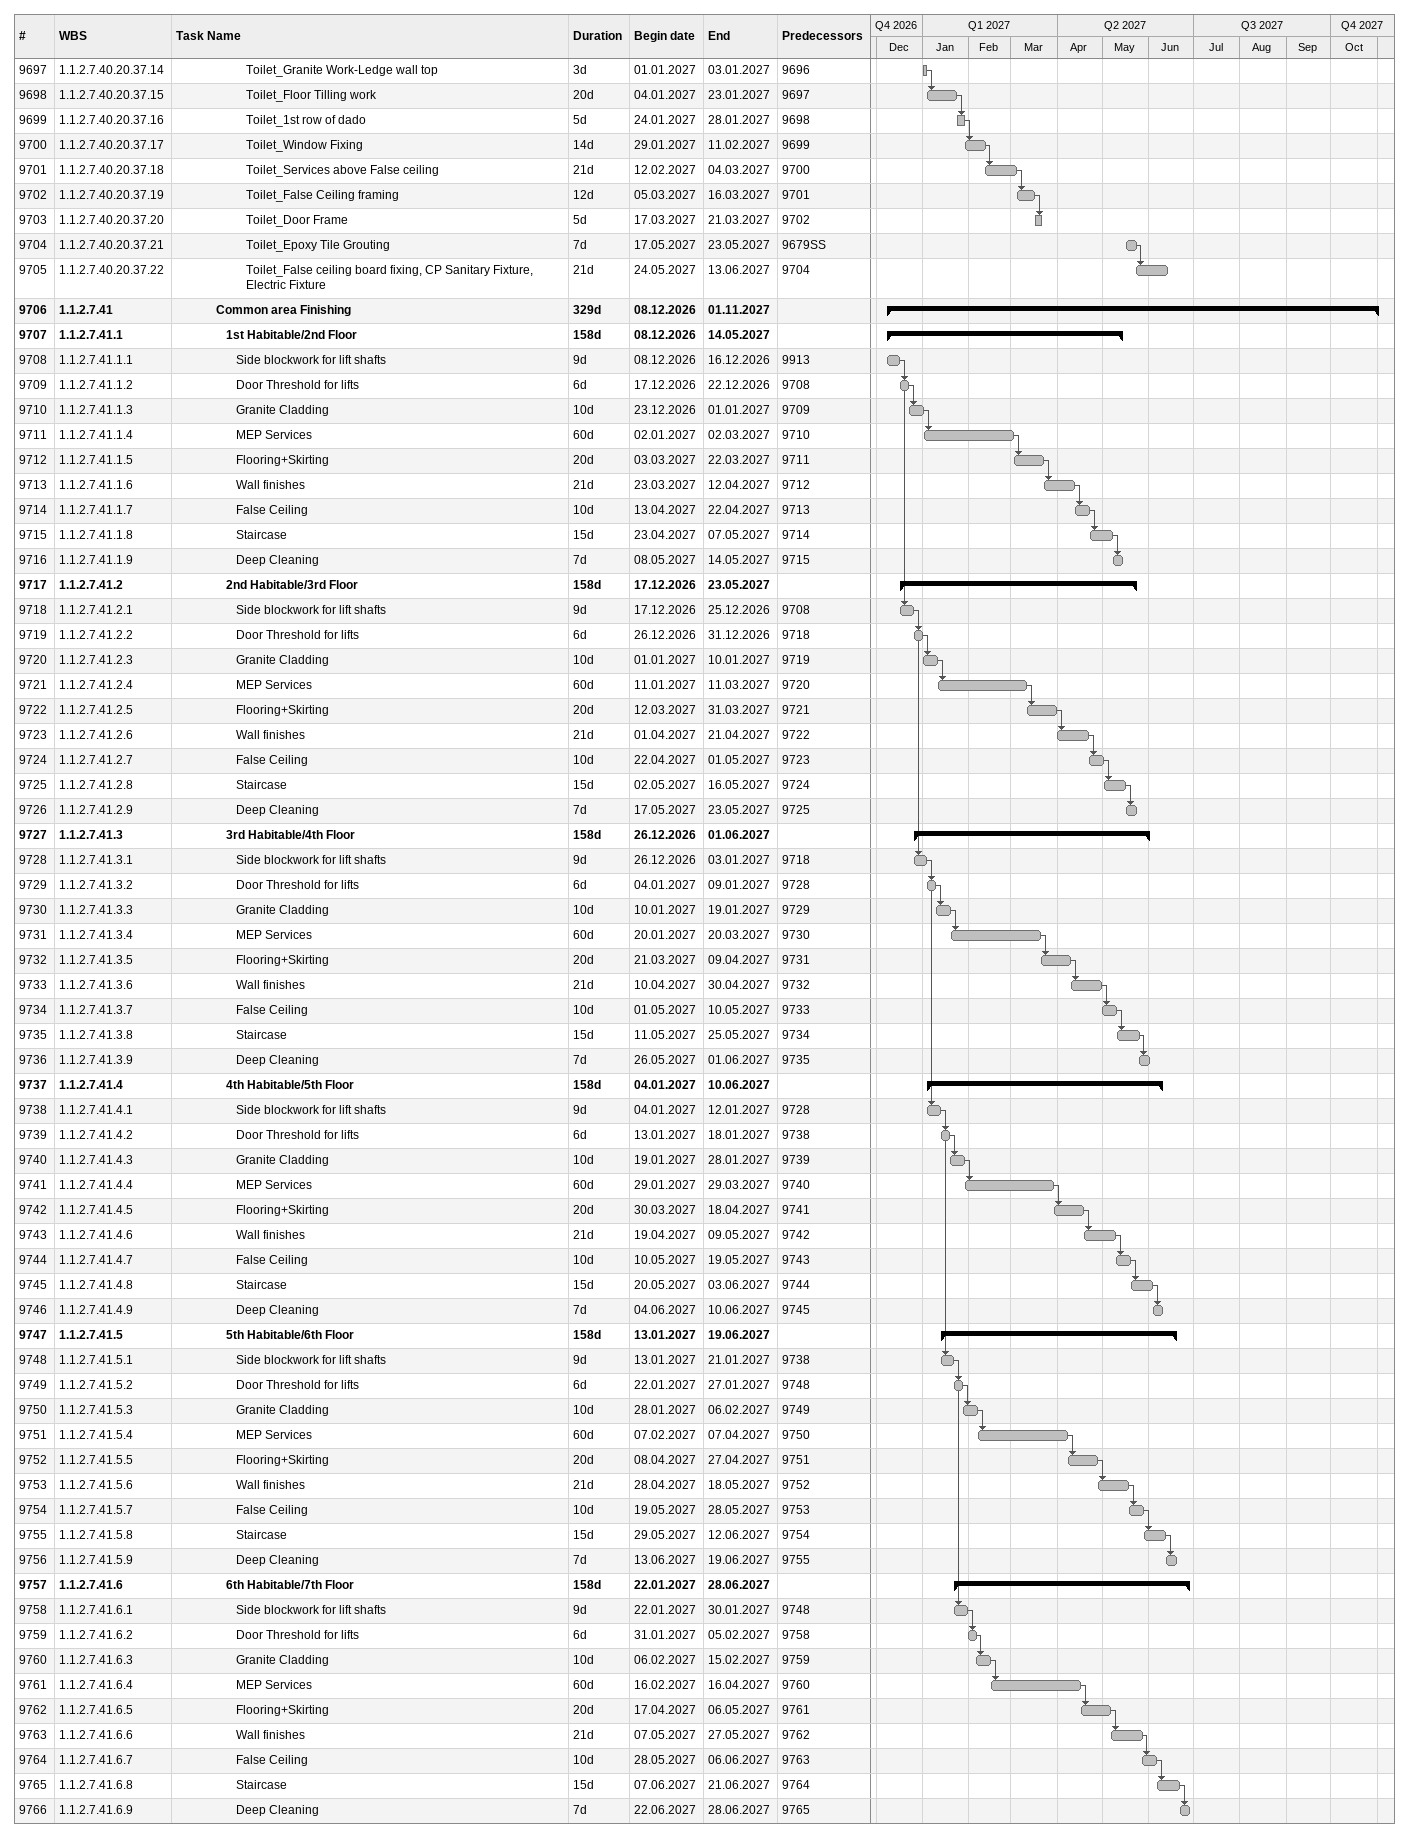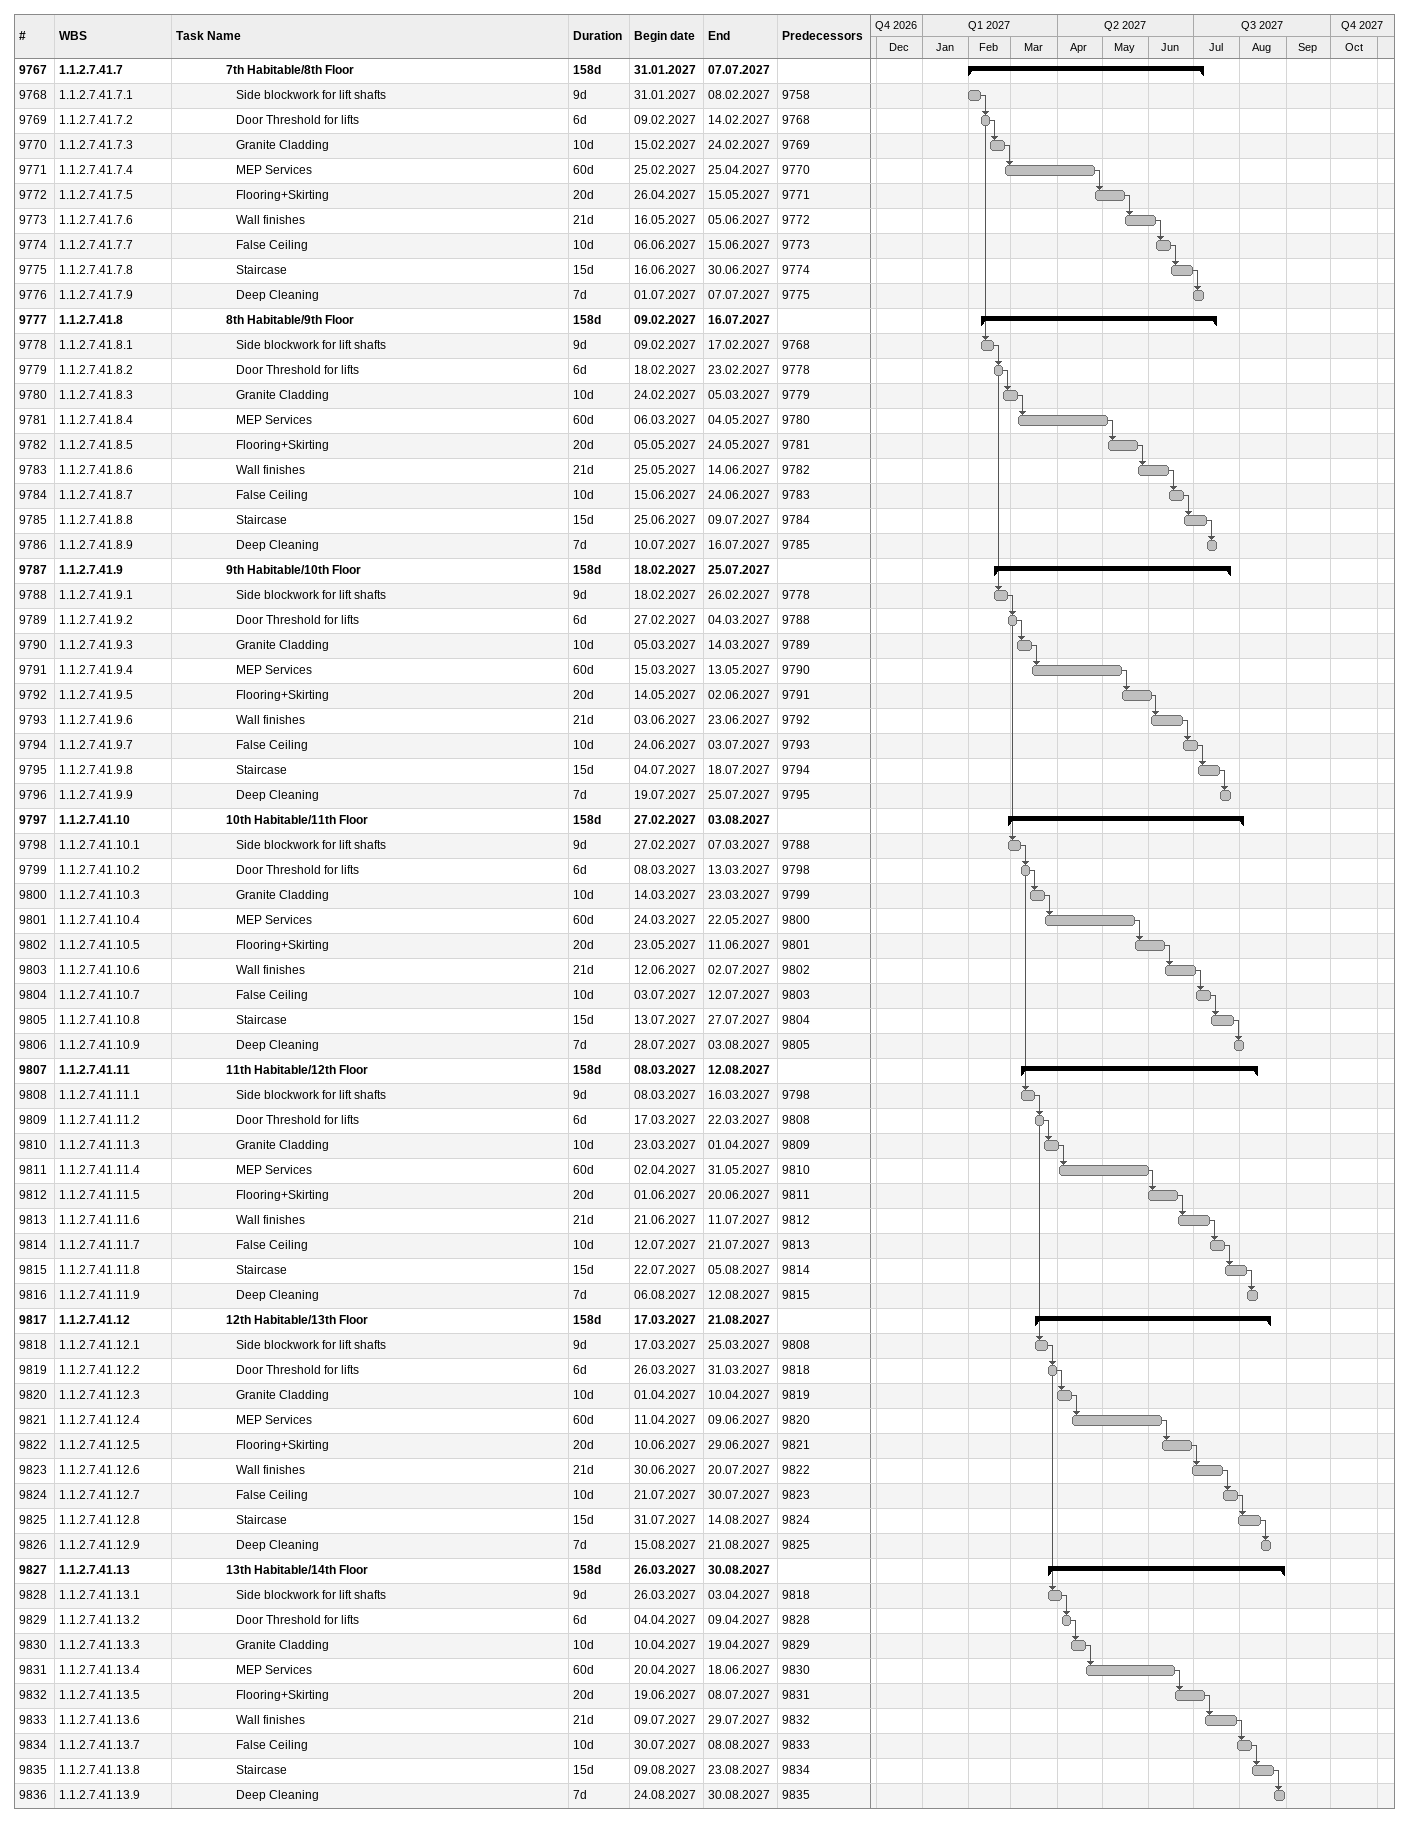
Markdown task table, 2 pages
| ID | WBS | Task | Duration | Start | Finish | Predecessors |
|---|---|---|---|---|---|---|
| 9697 | 1.1.2.7.40.20.37.14 | Toilet_Granite Work-Ledge wall top | 3d | 2027-01-01 | 2027-01-03 | 9696 |
| 9698 | 1.1.2.7.40.20.37.15 | Toilet_Floor Tilling work | 20d | 2027-01-04 | 2027-01-23 | 9697 |
| 9699 | 1.1.2.7.40.20.37.16 | Toilet_1st row of dado | 5d | 2027-01-24 | 2027-01-28 | 9698 |
| 9700 | 1.1.2.7.40.20.37.17 | Toilet_Window Fixing | 14d | 2027-01-29 | 2027-02-11 | 9699 |
| 9701 | 1.1.2.7.40.20.37.18 | Toilet_Services above False ceiling | 21d | 2027-02-12 | 2027-03-04 | 9700 |
| 9702 | 1.1.2.7.40.20.37.19 | Toilet_False Ceiling framing | 12d | 2027-03-05 | 2027-03-16 | 9701 |
| 9703 | 1.1.2.7.40.20.37.20 | Toilet_Door Frame | 5d | 2027-03-17 | 2027-03-21 | 9702 |
| 9704 | 1.1.2.7.40.20.37.21 | Toilet_Epoxy Tile Grouting | 7d | 2027-05-17 | 2027-05-23 | 9679SS |
| 9705 | 1.1.2.7.40.20.37.22 | Toilet_False ceiling board fixing, CP Sanitary Fixture, Electric Fixture | 21d | 2027-05-24 | 2027-06-13 | 9704 |
| 9706 | 1.1.2.7.41 | **Common area Finishing** | 329d | 2026-12-08 | 2027-11-01 |  |
| 9707 | 1.1.2.7.41.1 | **1st Habitable/2nd Floor** | 158d | 2026-12-08 | 2027-05-14 |  |
| 9708 | 1.1.2.7.41.1.1 | Side blockwork for lift shafts | 9d | 2026-12-08 | 2026-12-16 | 9913 |
| 9709 | 1.1.2.7.41.1.2 | Door Threshold for lifts | 6d | 2026-12-17 | 2026-12-22 | 9708 |
| 9710 | 1.1.2.7.41.1.3 | Granite Cladding | 10d | 2026-12-23 | 2027-01-01 | 9709 |
| 9711 | 1.1.2.7.41.1.4 | MEP Services | 60d | 2027-01-02 | 2027-03-02 | 9710 |
| 9712 | 1.1.2.7.41.1.5 | Flooring+Skirting | 20d | 2027-03-03 | 2027-03-22 | 9711 |
| 9713 | 1.1.2.7.41.1.6 | Wall finishes | 21d | 2027-03-23 | 2027-04-12 | 9712 |
| 9714 | 1.1.2.7.41.1.7 | False Ceiling | 10d | 2027-04-13 | 2027-04-22 | 9713 |
| 9715 | 1.1.2.7.41.1.8 | Staircase | 15d | 2027-04-23 | 2027-05-07 | 9714 |
| 9716 | 1.1.2.7.41.1.9 | Deep Cleaning | 7d | 2027-05-08 | 2027-05-14 | 9715 |
| 9717 | 1.1.2.7.41.2 | **2nd Habitable/3rd Floor** | 158d | 2026-12-17 | 2027-05-23 |  |
| 9718 | 1.1.2.7.41.2.1 | Side blockwork for lift shafts | 9d | 2026-12-17 | 2026-12-25 | 9708 |
| 9719 | 1.1.2.7.41.2.2 | Door Threshold for lifts | 6d | 2026-12-26 | 2026-12-31 | 9718 |
| 9720 | 1.1.2.7.41.2.3 | Granite Cladding | 10d | 2027-01-01 | 2027-01-10 | 9719 |
| 9721 | 1.1.2.7.41.2.4 | MEP Services | 60d | 2027-01-11 | 2027-03-11 | 9720 |
| 9722 | 1.1.2.7.41.2.5 | Flooring+Skirting | 20d | 2027-03-12 | 2027-03-31 | 9721 |
| 9723 | 1.1.2.7.41.2.6 | Wall finishes | 21d | 2027-04-01 | 2027-04-21 | 9722 |
| 9724 | 1.1.2.7.41.2.7 | False Ceiling | 10d | 2027-04-22 | 2027-05-01 | 9723 |
| 9725 | 1.1.2.7.41.2.8 | Staircase | 15d | 2027-05-02 | 2027-05-16 | 9724 |
| 9726 | 1.1.2.7.41.2.9 | Deep Cleaning | 7d | 2027-05-17 | 2027-05-23 | 9725 |
| 9727 | 1.1.2.7.41.3 | **3rd Habitable/4th Floor** | 158d | 2026-12-26 | 2027-06-01 |  |
| 9728 | 1.1.2.7.41.3.1 | Side blockwork for lift shafts | 9d | 2026-12-26 | 2027-01-03 | 9718 |
| 9729 | 1.1.2.7.41.3.2 | Door Threshold for lifts | 6d | 2027-01-04 | 2027-01-09 | 9728 |
| 9730 | 1.1.2.7.41.3.3 | Granite Cladding | 10d | 2027-01-10 | 2027-01-19 | 9729 |
| 9731 | 1.1.2.7.41.3.4 | MEP Services | 60d | 2027-01-20 | 2027-03-20 | 9730 |
| 9732 | 1.1.2.7.41.3.5 | Flooring+Skirting | 20d | 2027-03-21 | 2027-04-09 | 9731 |
| 9733 | 1.1.2.7.41.3.6 | Wall finishes | 21d | 2027-04-10 | 2027-04-30 | 9732 |
| 9734 | 1.1.2.7.41.3.7 | False Ceiling | 10d | 2027-05-01 | 2027-05-10 | 9733 |
| 9735 | 1.1.2.7.41.3.8 | Staircase | 15d | 2027-05-11 | 2027-05-25 | 9734 |
| 9736 | 1.1.2.7.41.3.9 | Deep Cleaning | 7d | 2027-05-26 | 2027-06-01 | 9735 |
| 9737 | 1.1.2.7.41.4 | **4th Habitable/5th Floor** | 158d | 2027-01-04 | 2027-06-10 |  |
| 9738 | 1.1.2.7.41.4.1 | Side blockwork for lift shafts | 9d | 2027-01-04 | 2027-01-12 | 9728 |
| 9739 | 1.1.2.7.41.4.2 | Door Threshold for lifts | 6d | 2027-01-13 | 2027-01-18 | 9738 |
| 9740 | 1.1.2.7.41.4.3 | Granite Cladding | 10d | 2027-01-19 | 2027-01-28 | 9739 |
| 9741 | 1.1.2.7.41.4.4 | MEP Services | 60d | 2027-01-29 | 2027-03-29 | 9740 |
| 9742 | 1.1.2.7.41.4.5 | Flooring+Skirting | 20d | 2027-03-30 | 2027-04-18 | 9741 |
| 9743 | 1.1.2.7.41.4.6 | Wall finishes | 21d | 2027-04-19 | 2027-05-09 | 9742 |
| 9744 | 1.1.2.7.41.4.7 | False Ceiling | 10d | 2027-05-10 | 2027-05-19 | 9743 |
| 9745 | 1.1.2.7.41.4.8 | Staircase | 15d | 2027-05-20 | 2027-06-03 | 9744 |
| 9746 | 1.1.2.7.41.4.9 | Deep Cleaning | 7d | 2027-06-04 | 2027-06-10 | 9745 |
| 9747 | 1.1.2.7.41.5 | **5th Habitable/6th Floor** | 158d | 2027-01-13 | 2027-06-19 |  |
| 9748 | 1.1.2.7.41.5.1 | Side blockwork for lift shafts | 9d | 2027-01-13 | 2027-01-21 | 9738 |
| 9749 | 1.1.2.7.41.5.2 | Door Threshold for lifts | 6d | 2027-01-22 | 2027-01-27 | 9748 |
| 9750 | 1.1.2.7.41.5.3 | Granite Cladding | 10d | 2027-01-28 | 2027-02-06 | 9749 |
| 9751 | 1.1.2.7.41.5.4 | MEP Services | 60d | 2027-02-07 | 2027-04-07 | 9750 |
| 9752 | 1.1.2.7.41.5.5 | Flooring+Skirting | 20d | 2027-04-08 | 2027-04-27 | 9751 |
| 9753 | 1.1.2.7.41.5.6 | Wall finishes | 21d | 2027-04-28 | 2027-05-18 | 9752 |
| 9754 | 1.1.2.7.41.5.7 | False Ceiling | 10d | 2027-05-19 | 2027-05-28 | 9753 |
| 9755 | 1.1.2.7.41.5.8 | Staircase | 15d | 2027-05-29 | 2027-06-12 | 9754 |
| 9756 | 1.1.2.7.41.5.9 | Deep Cleaning | 7d | 2027-06-13 | 2027-06-19 | 9755 |
| 9757 | 1.1.2.7.41.6 | **6th Habitable/7th Floor** | 158d | 2027-01-22 | 2027-06-28 |  |
| 9758 | 1.1.2.7.41.6.1 | Side blockwork for lift shafts | 9d | 2027-01-22 | 2027-01-30 | 9748 |
| 9759 | 1.1.2.7.41.6.2 | Door Threshold for lifts | 6d | 2027-01-31 | 2027-02-05 | 9758 |
| 9760 | 1.1.2.7.41.6.3 | Granite Cladding | 10d | 2027-02-06 | 2027-02-15 | 9759 |
| 9761 | 1.1.2.7.41.6.4 | MEP Services | 60d | 2027-02-16 | 2027-04-16 | 9760 |
| 9762 | 1.1.2.7.41.6.5 | Flooring+Skirting | 20d | 2027-04-17 | 2027-05-06 | 9761 |
| 9763 | 1.1.2.7.41.6.6 | Wall finishes | 21d | 2027-05-07 | 2027-05-27 | 9762 |
| 9764 | 1.1.2.7.41.6.7 | False Ceiling | 10d | 2027-05-28 | 2027-06-06 | 9763 |
| 9765 | 1.1.2.7.41.6.8 | Staircase | 15d | 2027-06-07 | 2027-06-21 | 9764 |
| 9766 | 1.1.2.7.41.6.9 | Deep Cleaning | 7d | 2027-06-22 | 2027-06-28 | 9765 |
| 9767 | 1.1.2.7.41.7 | **7th Habitable/8th Floor** | 158d | 2027-01-31 | 2027-07-07 |  |
| 9768 | 1.1.2.7.41.7.1 | Side blockwork for lift shafts | 9d | 2027-01-31 | 2027-02-08 | 9758 |
| 9769 | 1.1.2.7.41.7.2 | Door Threshold for lifts | 6d | 2027-02-09 | 2027-02-14 | 9768 |
| 9770 | 1.1.2.7.41.7.3 | Granite Cladding | 10d | 2027-02-15 | 2027-02-24 | 9769 |
| 9771 | 1.1.2.7.41.7.4 | MEP Services | 60d | 2027-02-25 | 2027-04-25 | 9770 |
| 9772 | 1.1.2.7.41.7.5 | Flooring+Skirting | 20d | 2027-04-26 | 2027-05-15 | 9771 |
| 9773 | 1.1.2.7.41.7.6 | Wall finishes | 21d | 2027-05-16 | 2027-06-05 | 9772 |
| 9774 | 1.1.2.7.41.7.7 | False Ceiling | 10d | 2027-06-06 | 2027-06-15 | 9773 |
| 9775 | 1.1.2.7.41.7.8 | Staircase | 15d | 2027-06-16 | 2027-06-30 | 9774 |
| 9776 | 1.1.2.7.41.7.9 | Deep Cleaning | 7d | 2027-07-01 | 2027-07-07 | 9775 |
| 9777 | 1.1.2.7.41.8 | **8th Habitable/9th Floor** | 158d | 2027-02-09 | 2027-07-16 |  |
| 9778 | 1.1.2.7.41.8.1 | Side blockwork for lift shafts | 9d | 2027-02-09 | 2027-02-17 | 9768 |
| 9779 | 1.1.2.7.41.8.2 | Door Threshold for lifts | 6d | 2027-02-18 | 2027-02-23 | 9778 |
| 9780 | 1.1.2.7.41.8.3 | Granite Cladding | 10d | 2027-02-24 | 2027-03-05 | 9779 |
| 9781 | 1.1.2.7.41.8.4 | MEP Services | 60d | 2027-03-06 | 2027-05-04 | 9780 |
| 9782 | 1.1.2.7.41.8.5 | Flooring+Skirting | 20d | 2027-05-05 | 2027-05-24 | 9781 |
| 9783 | 1.1.2.7.41.8.6 | Wall finishes | 21d | 2027-05-25 | 2027-06-14 | 9782 |
| 9784 | 1.1.2.7.41.8.7 | False Ceiling | 10d | 2027-06-15 | 2027-06-24 | 9783 |
| 9785 | 1.1.2.7.41.8.8 | Staircase | 15d | 2027-06-25 | 2027-07-09 | 9784 |
| 9786 | 1.1.2.7.41.8.9 | Deep Cleaning | 7d | 2027-07-10 | 2027-07-16 | 9785 |
| 9787 | 1.1.2.7.41.9 | **9th Habitable/10th Floor** | 158d | 2027-02-18 | 2027-07-25 |  |
| 9788 | 1.1.2.7.41.9.1 | Side blockwork for lift shafts | 9d | 2027-02-18 | 2027-02-26 | 9778 |
| 9789 | 1.1.2.7.41.9.2 | Door Threshold for lifts | 6d | 2027-02-27 | 2027-03-04 | 9788 |
| 9790 | 1.1.2.7.41.9.3 | Granite Cladding | 10d | 2027-03-05 | 2027-03-14 | 9789 |
| 9791 | 1.1.2.7.41.9.4 | MEP Services | 60d | 2027-03-15 | 2027-05-13 | 9790 |
| 9792 | 1.1.2.7.41.9.5 | Flooring+Skirting | 20d | 2027-05-14 | 2027-06-02 | 9791 |
| 9793 | 1.1.2.7.41.9.6 | Wall finishes | 21d | 2027-06-03 | 2027-06-23 | 9792 |
| 9794 | 1.1.2.7.41.9.7 | False Ceiling | 10d | 2027-06-24 | 2027-07-03 | 9793 |
| 9795 | 1.1.2.7.41.9.8 | Staircase | 15d | 2027-07-04 | 2027-07-18 | 9794 |
| 9796 | 1.1.2.7.41.9.9 | Deep Cleaning | 7d | 2027-07-19 | 2027-07-25 | 9795 |
| 9797 | 1.1.2.7.41.10 | **10th Habitable/11th Floor** | 158d | 2027-02-27 | 2027-08-03 |  |
| 9798 | 1.1.2.7.41.10.1 | Side blockwork for lift shafts | 9d | 2027-02-27 | 2027-03-07 | 9788 |
| 9799 | 1.1.2.7.41.10.2 | Door Threshold for lifts | 6d | 2027-03-08 | 2027-03-13 | 9798 |
| 9800 | 1.1.2.7.41.10.3 | Granite Cladding | 10d | 2027-03-14 | 2027-03-23 | 9799 |
| 9801 | 1.1.2.7.41.10.4 | MEP Services | 60d | 2027-03-24 | 2027-05-22 | 9800 |
| 9802 | 1.1.2.7.41.10.5 | Flooring+Skirting | 20d | 2027-05-23 | 2027-06-11 | 9801 |
| 9803 | 1.1.2.7.41.10.6 | Wall finishes | 21d | 2027-06-12 | 2027-07-02 | 9802 |
| 9804 | 1.1.2.7.41.10.7 | False Ceiling | 10d | 2027-07-03 | 2027-07-12 | 9803 |
| 9805 | 1.1.2.7.41.10.8 | Staircase | 15d | 2027-07-13 | 2027-07-27 | 9804 |
| 9806 | 1.1.2.7.41.10.9 | Deep Cleaning | 7d | 2027-07-28 | 2027-08-03 | 9805 |
| 9807 | 1.1.2.7.41.11 | **11th Habitable/12th Floor** | 158d | 2027-03-08 | 2027-08-12 |  |
| 9808 | 1.1.2.7.41.11.1 | Side blockwork for lift shafts | 9d | 2027-03-08 | 2027-03-16 | 9798 |
| 9809 | 1.1.2.7.41.11.2 | Door Threshold for lifts | 6d | 2027-03-17 | 2027-03-22 | 9808 |
| 9810 | 1.1.2.7.41.11.3 | Granite Cladding | 10d | 2027-03-23 | 2027-04-01 | 9809 |
| 9811 | 1.1.2.7.41.11.4 | MEP Services | 60d | 2027-04-02 | 2027-05-31 | 9810 |
| 9812 | 1.1.2.7.41.11.5 | Flooring+Skirting | 20d | 2027-06-01 | 2027-06-20 | 9811 |
| 9813 | 1.1.2.7.41.11.6 | Wall finishes | 21d | 2027-06-21 | 2027-07-11 | 9812 |
| 9814 | 1.1.2.7.41.11.7 | False Ceiling | 10d | 2027-07-12 | 2027-07-21 | 9813 |
| 9815 | 1.1.2.7.41.11.8 | Staircase | 15d | 2027-07-22 | 2027-08-05 | 9814 |
| 9816 | 1.1.2.7.41.11.9 | Deep Cleaning | 7d | 2027-08-06 | 2027-08-12 | 9815 |
| 9817 | 1.1.2.7.41.12 | **12th Habitable/13th Floor** | 158d | 2027-03-17 | 2027-08-21 |  |
| 9818 | 1.1.2.7.41.12.1 | Side blockwork for lift shafts | 9d | 2027-03-17 | 2027-03-25 | 9808 |
| 9819 | 1.1.2.7.41.12.2 | Door Threshold for lifts | 6d | 2027-03-26 | 2027-03-31 | 9818 |
| 9820 | 1.1.2.7.41.12.3 | Granite Cladding | 10d | 2027-04-01 | 2027-04-10 | 9819 |
| 9821 | 1.1.2.7.41.12.4 | MEP Services | 60d | 2027-04-11 | 2027-06-09 | 9820 |
| 9822 | 1.1.2.7.41.12.5 | Flooring+Skirting | 20d | 2027-06-10 | 2027-06-29 | 9821 |
| 9823 | 1.1.2.7.41.12.6 | Wall finishes | 21d | 2027-06-30 | 2027-07-20 | 9822 |
| 9824 | 1.1.2.7.41.12.7 | False Ceiling | 10d | 2027-07-21 | 2027-07-30 | 9823 |
| 9825 | 1.1.2.7.41.12.8 | Staircase | 15d | 2027-07-31 | 2027-08-14 | 9824 |
| 9826 | 1.1.2.7.41.12.9 | Deep Cleaning | 7d | 2027-08-15 | 2027-08-21 | 9825 |
| 9827 | 1.1.2.7.41.13 | **13th Habitable/14th Floor** | 158d | 2027-03-26 | 2027-08-30 |  |
| 9828 | 1.1.2.7.41.13.1 | Side blockwork for lift shafts | 9d | 2027-03-26 | 2027-04-03 | 9818 |
| 9829 | 1.1.2.7.41.13.2 | Door Threshold for lifts | 6d | 2027-04-04 | 2027-04-09 | 9828 |
| 9830 | 1.1.2.7.41.13.3 | Granite Cladding | 10d | 2027-04-10 | 2027-04-19 | 9829 |
| 9831 | 1.1.2.7.41.13.4 | MEP Services | 60d | 2027-04-20 | 2027-06-18 | 9830 |
| 9832 | 1.1.2.7.41.13.5 | Flooring+Skirting | 20d | 2027-06-19 | 2027-07-08 | 9831 |
| 9833 | 1.1.2.7.41.13.6 | Wall finishes | 21d | 2027-07-09 | 2027-07-29 | 9832 |
| 9834 | 1.1.2.7.41.13.7 | False Ceiling | 10d | 2027-07-30 | 2027-08-08 | 9833 |
| 9835 | 1.1.2.7.41.13.8 | Staircase | 15d | 2027-08-09 | 2027-08-23 | 9834 |
| 9836 | 1.1.2.7.41.13.9 | Deep Cleaning | 7d | 2027-08-24 | 2027-08-30 | 9835 |
